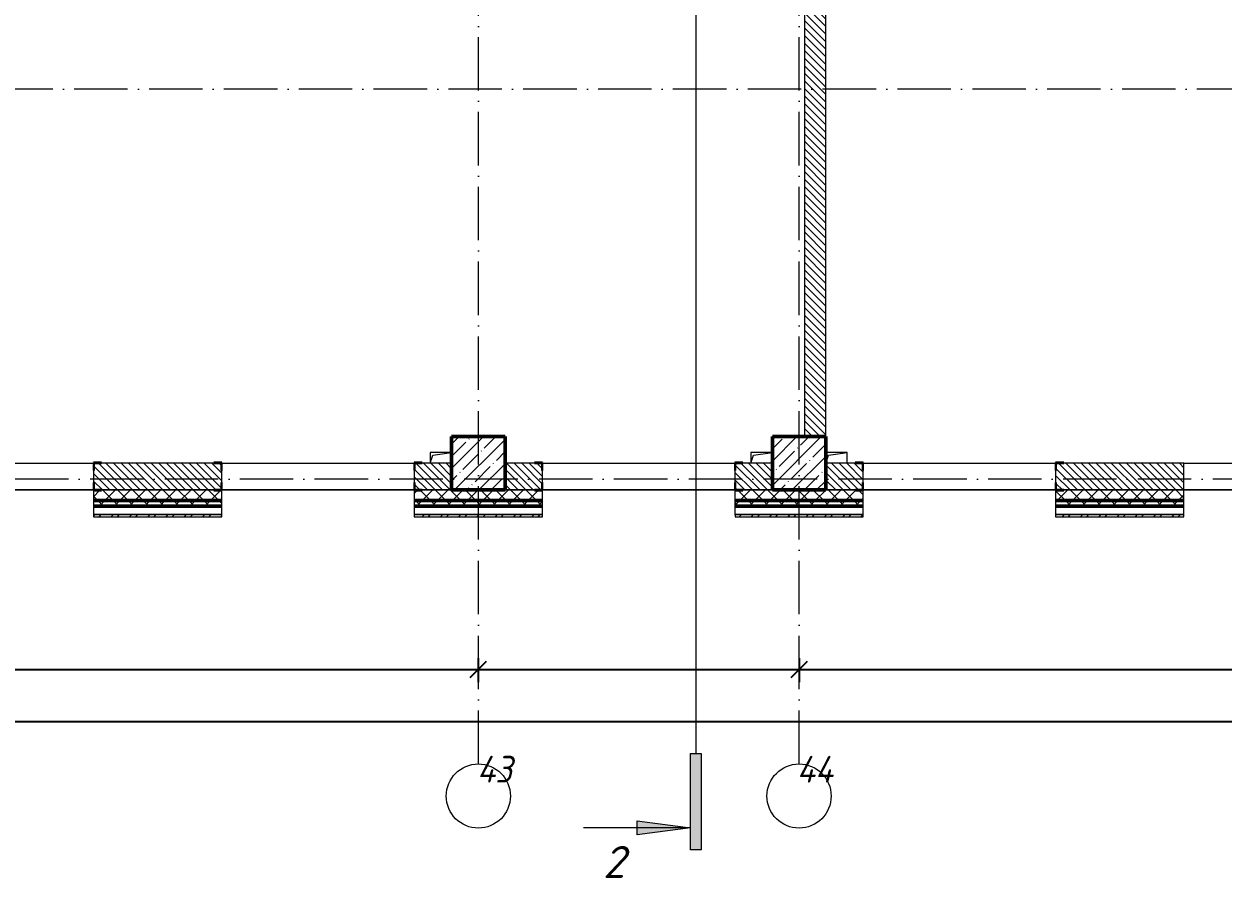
# Model space of a CAD drawing. Header units: millimetres. Extents: x -401725 to 250493, y 305116 to 802890.
# Drawn here: x 200035 to 211251, y 306637 to 314627 of the extents above; entities that cross this region are included whole.
import ezdxf

# ---------------------------------------------------------------- set-up
doc = ezdxf.new("R2010")
doc.units = ezdxf.units.MM
doc.linetypes.add('50_200_ШТРИХ_1Т_ш5_п1_п1_', pattern=[700, 500, -100, 0, -100])
for name, color, linetype, lineweight in [('A-____-____-DIMS', 7, 'Continuous', 9), ('A-GENM-____-MCUT', 7, 'Continuous', 25), ('A-GENM-____-OTLN', 7, 'Continuous', 9), ('A-GENM-____-OTLN-1', 7, 'Continuous', 25), ('A-WALL-____-MCUT-2', 7, 'Continuous', 50), ('A-WALL-____-MCUT-3', 7, 'Continuous', 9), ('A-WALL-____-OTLN', 7, 'Continuous', 9), ('A-WALL-____-PATT-1', 7, 'Continuous', 9), ('A-WALL-FNSH-MCUT-1', 7, 'Continuous', 9), ('G-____-____-SYMB', 7, 'Continuous', 9), ('S-COLS-____-MCUT', 7, 'Continuous', 50), ('S-COLS-____-OTLN', 7, 'Continuous', 9), ('S-GRID-____-IDEN', 7, 'Continuous', 9), ('S-GRID-____-OTLN-1', 7, '50_200_ШТРИХ_1Т_ш5_п1_п1_', 9)]:
    doc.layers.add(name, color=color, linetype=linetype, lineweight=lineweight)
doc.layers.add('G-____-____-SYMB-1', color=9, linetype='Continuous', lineweight=9, true_color=0x808080)
doc.styles.add('ISOCPEUR_I', font='isocpeui.ttf', dxfattribs={"width": 0.9, "height": 2.5})
doc.styles.add('ISOCPEUR_I_8', font='isocpeui.ttf', dxfattribs={"height": 300})
doc.dimstyles.new('ISO-2_5_0_9К_БОЛЬШОЙ_ОСИ', dxfattribs={"dimscale": 304.8, "dimtxt": 248.995294, "dimasz": 0.492126, "dimexe": 0.393701, "dimexo": 0, "dimgap": 0, "dimtad": 1, "dimdec": 0, "dimzin": 0, "dimdsep": 46, "dimtxsty": 'ISOCPEUR_I', "dimblk1": 'OBLIQUE', "dimblk2": 'OBLIQUE', "dimsah": 1, "dimcen": 0.09, "dimdle": 0.393701, "dimazin": 0, "dimtfac": 1, "dimtdec": 4, "dimtix": 1, "dimtmove": 0, "dimatfit": 3, "dimfxl": 1, "dimtvp": 1, "dimtolj": 1, "dimtzin": 0, "dimarcsym": 2})
pattern_1 = [(135, (144685.44, 312186.367), (-35.35534, -35.35534), [])]
pattern_2 = [(45, (144685.44, 312186.37), (-70.71068, 70.71068), []), (135, (144685.44, 312186.37), (-70.71068, -70.71068), [])]

# ---------------------------------------------------------------- blocks, each defined once
blk = doc.blocks.new('BSC_Колонна _Прямоугольная - 500х500-V57-АР1_План отверстий 3 этажа в осях 1-64_А-ГГ')
at = {"layer": 'S-COLS-____-OTLN'}
h = blk.add_hatch(dxfattribs=at)
h.set_pattern_fill('FP_94', color=256, style=0, pattern_type=2)
h.set_pattern_definition([(45, (-59600, 1668.96), (-114.04925, 114.04925), []), (45, (-59485.95, 1668.96), (-114.04925, 114.04925), [201.613, -40.323, 3.353, -36.97])])
h.paths.add_polyline_path([(-250, -250), (250, -250), (250, 250), (-250, 250)], flags=0)
at = {"layer": 'S-COLS-____-MCUT'}
for p, q in [((250, 250), (-250, 250)), ((-250, 250), (-250, -250)), ((250, -250), (250, 250)), ((-250, -250), (250, -250))]:
    blk.add_line(p, q, dxfattribs=at)
blk = doc.blocks.new('BSC_Колонна _Прямоугольная - 500х500-V110-АР1_План отверстий 3 этажа в осях 1-64_А-ГГ')
at = {"layer": 'S-COLS-____-OTLN'}
h = blk.add_hatch(dxfattribs=at)
h.set_pattern_fill('FP_133', color=256, style=0, pattern_type=2)
h.set_pattern_definition([(45, (-62600, 1668.96), (-114.04925, 114.04925), []), (45, (-62485.95, 1668.96), (-114.04925, 114.04925), [201.613, -40.323, 3.353, -36.97])])
h.paths.add_polyline_path([(-250, -250), (250, -250), (250, 250), (-250, 250), (-250, -177)], flags=0)
at = {"layer": 'S-COLS-____-MCUT'}
for p, q in [((250, 250), (-250, 250)), ((-250, 250), (-250, -250)), ((250, -250), (250, 250)), ((-250, -250), (250, -250))]:
    blk.add_line(p, q, dxfattribs=at)
blk = doc.blocks.new('Фахверк_СКБ_Уголок - 250_2700-27497298-АР1_План отверстий 3 этажа в осях 1-64_А-ГГ')
at = {"layer": 'A-GENM-____-MCUT'}
for p, q in [((200, 181), (125, 181)), ((125, 181), (125, 106)), ((131, 106), (131, 175)), ((131, 175), (200, 175)), ((200, 175), (200, 181)), ((125, 106), (131, 106)), ((131, -6), (125, -6)), ((125, -6), (125, -81)), ((125, -81), (200, -81)), ((131, -75), (131, -6)), ((200, -75), (131, -75)), ((200, -81), (200, -75))]:
    blk.add_line(p, q, dxfattribs=at)
blk = doc.blocks.new('AR_Отверстие прямоугольное _в плите_ - AR_Отверстие прямоугольное _в плите_-V177-АР1_План отверстий 3 этажа в осях 1-64_А-ГГ')
at = {"layer": 'A-GENM-____-OTLN'}
for p, q in [((100, 50), (-100, 50)), ((-100, 50), (-100, -50)), ((-100, -50), (-75, 25)), ((-75, 25), (100, 50))]:
    blk.add_line(p, q, dxfattribs=at)
blk = doc.blocks.new('AR_Отверстие прямоугольное _в плите_ - AR_Отверстие прямоугольное _в плите_-30510712-АР1_План отверстий 3 этажа в осях 1-64_А-ГГ')
at = {"layer": 'A-GENM-____-OTLN'}
for p, q in [((100, 50), (-100, 50)), ((-100, -50), (-75, 25)), ((-75, 25), (100, 50)), ((100, -50), (100, 50))]:
    blk.add_line(p, q, dxfattribs=at)
blk = doc.blocks.new('Ось сетки - Круг_Ø6_00__ISO-2_5_0_9K_-25732049-АР1_План отверстий 3 этажа в осях 1-64_А-ГГ')
at = {"layer": 'S-GRID-____-IDEN'}
blk.add_circle((0, 0), 3, dxfattribs=at)
blk = doc.blocks.new('_Oblique')
at = {"color": 0, "linetype": 'ByBlock', "lineweight": -2}
blk.add_line((-0.5, -0.5), (0.5, 0.5), dxfattribs=at)
blk = doc.blocks.new('*D10143')
at = {"layer": 'A-____-____-DIMS', "color": 0, "lineweight": -2, "transparency": 16777216}
for p, q in [((198285, 308694), (198285, 308468)), ((204285, 308694), (204285, 308468)), ((198165, 308588), (204405, 308588))]:
    blk.add_line(p, q, dxfattribs=at)
at = {"layer": 'Defpoints', "color": 0, "transparency": 16777216}
for p in [(198285, 308694), (204285, 308694), (204285, 308588)]:
    blk.add_point(p, dxfattribs=at)
at = {"layer": 'A-____-____-DIMS', "color": 0, "lineweight": -2, "transparency": 16777216, "xscale": 150, "yscale": 150, "zscale": 150, "rotation": 180}
blk.add_blockref('_Oblique', (198285, 308588), dxfattribs=at)
at = {"layer": 'A-____-____-DIMS', "color": 0, "lineweight": -2, "transparency": 16777216, "xscale": 150, "yscale": 150, "zscale": 150}
blk.add_blockref('_Oblique', (204285, 308588), dxfattribs=at)
at = {"layer": 'A-____-____-DIMS', "color": 0, "transparency": 16777216, "insert": (201285, 308589), "char_height": 2.5, "width": 758.48, "attachment_point": 5, "style": 'ISOCPEUR_I'}
blk.add_mtext('\\A1;6000', dxfattribs=at)
blk = doc.blocks.new('*D10144')
at = {"layer": 'A-____-____-DIMS', "color": 0, "lineweight": -2, "transparency": 16777216}
for p, q in [((204285, 308694), (204285, 308468)), ((207285, 308694), (207285, 308468)), ((204165, 308588), (207405, 308588))]:
    blk.add_line(p, q, dxfattribs=at)
at = {"layer": 'Defpoints', "color": 0, "transparency": 16777216}
for p in [(204285, 308694), (207285, 308694), (207285, 308588)]:
    blk.add_point(p, dxfattribs=at)
at = {"layer": 'A-____-____-DIMS', "color": 0, "lineweight": -2, "transparency": 16777216, "xscale": 150, "yscale": 150, "zscale": 150, "rotation": 180}
blk.add_blockref('_Oblique', (204285, 308588), dxfattribs=at)
at = {"layer": 'A-____-____-DIMS', "color": 0, "lineweight": -2, "transparency": 16777216, "xscale": 150, "yscale": 150, "zscale": 150}
blk.add_blockref('_Oblique', (207285, 308588), dxfattribs=at)
at = {"layer": 'A-____-____-DIMS', "color": 0, "transparency": 16777216, "insert": (205785, 308589), "char_height": 2.5, "width": 758.48, "attachment_point": 5, "style": 'ISOCPEUR_I'}
blk.add_mtext('\\A1;3000', dxfattribs=at)
blk = doc.blocks.new('*D10145')
at = {"layer": 'A-____-____-DIMS', "color": 0, "lineweight": -2, "transparency": 16777216}
for p, q in [((207285, 308694), (207285, 308468)), ((213285, 308694), (213285, 308468)), ((207165, 308588), (213405, 308588))]:
    blk.add_line(p, q, dxfattribs=at)
at = {"layer": 'Defpoints', "color": 0, "transparency": 16777216}
for p in [(207285, 308694), (213285, 308694), (213285, 308588)]:
    blk.add_point(p, dxfattribs=at)
at = {"layer": 'A-____-____-DIMS', "color": 0, "lineweight": -2, "transparency": 16777216, "xscale": 150, "yscale": 150, "zscale": 150, "rotation": 180}
blk.add_blockref('_Oblique', (207285, 308588), dxfattribs=at)
at = {"layer": 'A-____-____-DIMS', "color": 0, "lineweight": -2, "transparency": 16777216, "xscale": 150, "yscale": 150, "zscale": 150}
blk.add_blockref('_Oblique', (213285, 308588), dxfattribs=at)
at = {"layer": 'A-____-____-DIMS', "color": 0, "transparency": 16777216, "insert": (210285, 308589), "char_height": 2.5, "width": 758.48, "attachment_point": 5, "style": 'ISOCPEUR_I'}
blk.add_mtext('\\A1;6000', dxfattribs=at)
blk = doc.blocks.new('*D10157')
at = {"layer": 'A-____-____-DIMS', "color": 0, "lineweight": -2, "transparency": 16777216}
for p, q in [((142335, 308206), (142335, 307980)), ((245835, 308206), (245835, 307980)), ((142215, 308100), (245955, 308100))]:
    blk.add_line(p, q, dxfattribs=at)
at = {"layer": 'Defpoints', "color": 0, "transparency": 16777216}
for p in [(142335, 308206), (245835, 308206), (245835, 308100)]:
    blk.add_point(p, dxfattribs=at)
at = {"layer": 'A-____-____-DIMS', "color": 0, "lineweight": -2, "transparency": 16777216, "xscale": 150, "yscale": 150, "zscale": 150, "rotation": 180}
blk.add_blockref('_Oblique', (142335, 308100), dxfattribs=at)
at = {"layer": 'A-____-____-DIMS', "color": 0, "lineweight": -2, "transparency": 16777216, "xscale": 150, "yscale": 150, "zscale": 150}
blk.add_blockref('_Oblique', (245835, 308100), dxfattribs=at)
at = {"layer": 'A-____-____-DIMS', "color": 0, "transparency": 16777216, "insert": (194085, 308101), "char_height": 2.5, "width": 1080.26, "attachment_point": 5, "style": 'ISOCPEUR_I'}
blk.add_mtext('\\A1;103500', dxfattribs=at)
blk = doc.blocks.new('Разрез - Концевая часть разреза-18266132-АР1_План отверстий 3 этажа в осях 1-64_А-ГГ')
at = {"layer": 'G-____-____-SYMB'}
for points in [[(0, 0.5), (0, -0.5), (-9, -0.5), (-9, 0.5)], [(-6.29, -5.5), (-7.61, -5.5), (-6.95, -0.5)]]:
    blk.add_hatch(color=256, dxfattribs=at).paths.add_polyline_path(points, flags=0)
for p, q in [((0, 0.5), (-9, 0.5)), ((-9, 0.5), (-9, -0.5)), ((0, -0.5), (0, 0.5)), ((-9, -0.5), (0, -0.5)), ((-6.95, -0.5), (-7.61, -5.5)), ((-6.95, -0.5), (-6.95, -10.5)), ((-6.29, -5.5), (-6.95, -0.5)), ((-7.61, -5.5), (-6.29, -5.5))]:
    blk.add_line(p, q, dxfattribs=at)

msp = doc.modelspace()

# ---------------------------------------------------------------- hatches: boundary and pattern name
at = {"layer": 'A-WALL-____-PATT-1'}
h = msp.add_hatch(dxfattribs=at)
h.set_pattern_fill('FP_6', color=256, style=0, pattern_type=2)
h.set_pattern_definition(pattern_1)
h.paths.add_polyline_path([(207535.4376, 310767.4093), (207535.4376, 317767.4093), (207335.4376, 317767.4093), (207335.4376, 310767.4093), (207416.7429, 310767.4093)], flags=0)
h = msp.add_hatch(dxfattribs=at)
h.set_pattern_fill('FP_6', color=256, style=0, pattern_type=2)
h.set_pattern_definition(pattern_1)
h.paths.add_polyline_path([(203691.4376, 310267.4093), (204035.4376, 310267.4093), (204035.4376, 310517.4093), (203691.4376, 310517.4093), (203691.4376, 310448.4093), (203685.4376, 310448.4093), (203685.4376, 310336.4093), (203691.4376, 310336.4093), (203691.4376, 310271.6951)], flags=0)
h.paths.add_polyline_path([(201810.4376, 310267.4093), (201879.4376, 310267.4093), (201879.4376, 310336.4093), (201885.4376, 310336.4093), (201885.4376, 310448.4093), (201879.4376, 310448.4093), (201879.4376, 310517.4093), (200691.4376, 310517.4093), (200691.4376, 310448.4093), (200685.4376, 310448.4093), (200685.4376, 310336.4093), (200691.4376, 310336.4093), (200691.4376, 310267.4093), (201230.6179, 310267.4093)], flags=0)
h.paths.add_polyline_path([(198810.4376, 310267.4093), (198879.4376, 310267.4093), (198879.4376, 310336.4093), (198885.4376, 310336.4093), (198885.4376, 310448.4093), (198879.4376, 310448.4093), (198879.4376, 310517.4093), (198535.4376, 310517.4093), (198535.4376, 310267.4093), (198579.4215, 310267.4093)], flags=0)
h = msp.add_hatch(dxfattribs=at)
h.set_pattern_fill('FP_6', color=256, style=0, pattern_type=2)
h.set_pattern_definition(pattern_1)
h.paths.add_polyline_path([(207035.4376, 310267.4093), (207035.4376, 310517.4093), (206691.4376, 310517.4093), (206691.4376, 310448.4093), (206685.4376, 310448.4093), (206685.4376, 310336.4093), (206691.4376, 310336.4093), (206691.4376, 310267.4093), (206760.4376, 310267.4093)], flags=0)
h.paths.add_polyline_path([(204765.5465, 310267.4093), (204879.4376, 310267.4093), (204879.4376, 310336.4093), (204885.4376, 310336.4093), (204885.4376, 310448.4093), (204879.4376, 310448.4093), (204879.4376, 310517.4093), (204535.4376, 310517.4093), (204535.4376, 310267.4093)], flags=0)
h = msp.add_hatch(dxfattribs=at)
h.set_pattern_fill('FP_6', color=256, style=0, pattern_type=2)
h.set_pattern_definition(pattern_1)
h.paths.add_polyline_path([(212719.1358, 310267.4093), (213035.4376, 310267.4093), (213035.4376, 310517.4093), (212691.4376, 310517.4093), (212691.4376, 310448.4093), (212685.4376, 310448.4093), (212685.4376, 310336.4093), (212691.4376, 310336.4093), (212691.4376, 310267.4093)], flags=0)
h.paths.add_polyline_path([(210885.4376, 310267.4093), (210885.4376, 310517.4093), (209691.4376, 310517.4093), (209691.4376, 310448.4093), (209685.4376, 310448.4093), (209685.4376, 310336.4093), (209691.4376, 310336.4093), (209691.4376, 310267.4093), (209941.4376, 310267.4093)], flags=0)
h.paths.add_polyline_path([(207810.4376, 310267.4093), (207879.4376, 310267.4093), (207879.4376, 310336.4093), (207885.4376, 310336.4093), (207885.4376, 310448.4093), (207879.4376, 310448.4093), (207879.4376, 310517.4093), (207535.4376, 310517.4093), (207535.4376, 310267.4093)], flags=0)
h = msp.add_hatch(dxfattribs=at)
h.set_pattern_fill('FP_1', color=256, style=0, pattern_type=2)
h.set_pattern_definition(pattern_2)
h.paths.add_polyline_path([(245435.4376, 310167.4093), (245935.4376, 310167.4093), (245935.4376, 310267.4093), (236910.4376, 310267.4093), (236910.4376, 310261.4093), (236835.4376, 310261.4093), (236835.4376, 310167.4093), (245417.2251, 310167.4093)], flags=0)
h.paths.add_polyline_path([(233928.7072, 310167.4093), (235035.4376, 310167.4093), (235035.4376, 310261.4093), (234960.4376, 310261.4093), (234960.4376, 310267.4093), (227085.4376, 310267.4093), (227085.4376, 310167.4093), (233685.4376, 310167.4093)], flags=0)
h.paths.add_polyline_path([(226085.4376, 310167.4093), (226085.4376, 310267.4093), (224960.4376, 310267.4093), (224960.4376, 310261.4093), (224885.4376, 310261.4093), (224885.4376, 310167.4093), (225975.1179, 310167.4093)], flags=0)
h.paths.add_polyline_path([(223085.4376, 310167.4093), (223085.4376, 310261.4093), (223010.4376, 310261.4093), (223010.4376, 310267.4093), (221960.4376, 310267.4093), (221960.4376, 310261.4093), (221885.4376, 310261.4093), (221885.4376, 310167.4093), (222440.1894, 310167.4093)], flags=0)
h.paths.add_polyline_path([(220085.4376, 310167.4093), (220085.4376, 310267.4093), (218960.4376, 310267.4093), (218960.4376, 310261.4093), (218885.4376, 310261.4093), (218885.4376, 310167.4093), (218960.4376, 310167.4093)], flags=0)
h.paths.add_polyline_path([(215685.4376, 310167.4093), (217085.4376, 310167.4093), (217085.4376, 310267.4093), (215760.4376, 310267.4093), (215760.4376, 310261.4093), (215685.4376, 310261.4093)], flags=0)
h.paths.add_polyline_path([(213602.8679, 310167.4093), (213885.4376, 310167.4093), (213885.4376, 310261.4093), (213810.4376, 310261.4093), (213810.4376, 310267.4093), (212760.4376, 310267.4093), (212760.4376, 310261.4093), (212685.4376, 310261.4093), (212685.4376, 310167.4093), (212719.1358, 310167.4093)], flags=0)
h.paths.add_polyline_path([(210885.4376, 310167.4093), (210885.4376, 310267.4093), (209760.4376, 310267.4093), (209760.4376, 310261.4093), (209685.4376, 310261.4093), (209685.4376, 310167.4093), (209760.4376, 310167.4093)], flags=0)
h.paths.add_polyline_path([(207535.4376, 310167.4093), (207885.4376, 310167.4093), (207885.4376, 310261.4093), (207810.4376, 310261.4093), (207810.4376, 310267.4093), (206760.4376, 310267.4093), (206760.4376, 310261.4093), (206685.4376, 310261.4093), (206685.4376, 310167.4093), (207416.7429, 310167.4093)], flags=0)
h.paths.add_polyline_path([(204885.4376, 310167.4093), (204885.4376, 310261.4093), (204810.4376, 310261.4093), (204810.4376, 310267.4093), (203760.4376, 310267.4093), (203760.4376, 310261.4093), (203685.4376, 310261.4093), (203685.4376, 310167.4093), (204765.5465, 310167.4093)], flags=0)
h.paths.add_polyline_path([(201885.4376, 310167.4093), (201885.4376, 310261.4093), (201810.4376, 310261.4093), (201810.4376, 310267.4093), (200760.4376, 310267.4093), (200760.4376, 310261.4093), (200685.4376, 310261.4093), (200685.4376, 310167.4093), (201230.6179, 310167.4093)], flags=0)
h.paths.add_polyline_path([(197695.6893, 310167.4093), (198885.4376, 310167.4093), (198885.4376, 310261.4093), (198810.4376, 310261.4093), (198810.4376, 310267.4093), (197760.4376, 310267.4093), (197760.4376, 310261.4093), (197685.4376, 310261.4093), (197685.4376, 310167.4093), (197691.4376, 310167.4093)], flags=0)
h.paths.add_polyline_path([(194685.4376, 310167.4093), (195885.4376, 310167.4093), (195885.4376, 310261.4093), (195810.4376, 310261.4093), (195810.4376, 310267.4093), (194760.4376, 310267.4093), (194760.4376, 310261.4093), (194685.4376, 310261.4093)], flags=0)
h.paths.add_polyline_path([(189742.1, 310167.4093), (189885.4376, 310167.4093), (189885.4376, 310261.4093), (189810.4376, 310261.4093), (189810.4376, 310267.4093), (188760.4376, 310267.4093), (188760.4376, 310261.4093), (188685.4376, 310261.4093), (188685.4376, 310167.4093), (189535.4376, 310167.4093)], flags=0)
h.paths.add_polyline_path([(186885.4376, 310167.4093), (186885.4376, 310261.4093), (186810.4376, 310261.4093), (186810.4376, 310267.4093), (185760.4376, 310267.4093), (185760.4376, 310261.4093), (185685.4376, 310261.4093), (185685.4376, 310167.4093), (186879.4376, 310167.4093)], flags=0)
h.paths.add_polyline_path([(183555.975, 310167.4093), (183885.4376, 310167.4093), (183885.4376, 310261.4093), (183810.4376, 310262.0522), (183810.4376, 310267.4093), (182485.4376, 310267.4093), (182485.4376, 310167.4093)], flags=0)
h.paths.add_polyline_path([(180021.0465, 310167.4093), (180685.4376, 310167.4093), (180685.4376, 310261.4093), (180610.4376, 310261.4093), (180610.4376, 310267.4093), (179485.4376, 310267.4093), (179485.4376, 310167.4093)], flags=0)
h.paths.add_polyline_path([(177685.4376, 310167.4093), (177685.4376, 310261.4093), (177610.4376, 310261.4093), (177610.4376, 310267.4093), (176560.4376, 310267.4093), (176560.4376, 310261.4093), (176485.4376, 310261.4093), (176486.1179, 310167.4093), (177679.4376, 310167.4093)], flags=0)
h.paths.add_polyline_path([(174685.4376, 310167.4093), (174685.4376, 310261.4093), (174610.4376, 310261.4093), (174610.4376, 310267.4093), (173485.4376, 310267.4093), (173485.4376, 310167.4093), (173834.9215, 310167.4093)], flags=0)
h.paths.add_polyline_path([(171685.4376, 310167.4093), (171685.4376, 310261.4093), (171610.4376, 310261.4093), (171610.4376, 310267.4093), (170485.4376, 310267.4093), (170485.4376, 310167.4093), (171183.725, 310167.4093)], flags=0)
h.paths.add_polyline_path([(168685.4376, 310167.4093), (168685.4376, 310261.4093), (168610.4376, 310261.4093), (168610.4376, 310267.4093), (167560.4376, 310267.4093), (167560.4376, 310261.4093), (167485.4376, 310261.4093), (167485.4376, 310167.4093), (167648.7964, 310167.4093)], flags=0)
h.paths.add_polyline_path([(158811.475, 310167.4093), (159685.4376, 310167.4093), (159685.4376, 310261.4093), (159610.4376, 310261.4093), (159610.4376, 310267.4093), (158560.4376, 310267.4093), (158560.4376, 310261.4093), (158485.4376, 310261.4093), (158485.4376, 310167.4093)], flags=0)
h.paths.add_polyline_path([(157044.0107, 310167.4093), (157485.4376, 310167.4093), (157485.4376, 310261.4093), (157410.4376, 310261.4093), (157410.4376, 310267.4093), (152160.4376, 310267.4093), (152160.4376, 310261.4093), (152085.4376, 310261.4093), (152085.4376, 310167.4093), (155585.4376, 310167.4093)], flags=0)
h.paths.add_polyline_path([(149974.1536, 310167.4093), (151085.4376, 310167.4093), (151085.4376, 310261.4093), (151010.4376, 310261.4093), (151010.4376, 310267.4093), (142235.4376, 310267.4093), (142235.4376, 310167.4093), (148206.6893, 310167.4093)], flags=0)
h = msp.add_hatch(dxfattribs=at)
h.set_pattern_fill('FP_1', color=256, style=0, pattern_type=2)
h.set_pattern_definition(pattern_2)
h.paths.add_polyline_path([(245935.4376, 310117.4093), (246035.4376, 310117.4093), (246035.4376, 310167.4093), (236835.4376, 310167.4093), (236835.4376, 310117.4093), (245417.2251, 310117.4093)], flags=0)
h.paths.add_polyline_path([(233928.7072, 310117.4093), (235035.4376, 310117.4093), (235035.4376, 310167.4093), (227085.4376, 310167.4093), (227085.4376, 310117.4093), (233044.9751, 310117.4093)], flags=0)
h.paths.add_polyline_path([(225975.1179, 310117.4093), (226085.4376, 310117.4093), (226085.4376, 310167.4093), (224885.4376, 310167.4093), (224885.4376, 310117.4093), (225091.3858, 310117.4093)], flags=0)
h.paths.add_polyline_path([(221885.4376, 310117.4093), (223085.4376, 310117.4093), (223085.4376, 310167.4093), (221885.4376, 310167.4093)], flags=0)
h.paths.add_polyline_path([(218905.2608, 310117.4093), (220085.4376, 310117.4093), (220085.4376, 310167.4093), (218885.4376, 310167.4093), (218885.4376, 310117.4093)], flags=0)
h.paths.add_polyline_path([(217085.4376, 310117.4093), (217085.4376, 310167.4093), (215685.4376, 310167.4093), (215685.4376, 310117.4093), (216254.0644, 310117.4093)], flags=0)
h.paths.add_polyline_path([(213885.4376, 310117.4093), (213885.4376, 310167.4093), (212685.4376, 310167.4093), (212685.4376, 310117.4093), (213602.8679, 310117.4093)], flags=0)
h.paths.add_polyline_path([(210885.4376, 310117.4093), (210885.4376, 310167.4093), (209685.4376, 310167.4093), (209685.4376, 310117.4093)], flags=0)
h.paths.add_polyline_path([(207885.4376, 310117.4093), (207885.4376, 310167.4093), (206685.4376, 310167.4093), (206685.4376, 310117.4093), (207416.7429, 310117.4093)], flags=0)
h.paths.add_polyline_path([(203685.4376, 310117.4093), (204885.4376, 310117.4093), (204885.4376, 310167.4093), (203685.4376, 310167.4093)], flags=0)
h.paths.add_polyline_path([(200685.4376, 310117.4093), (201885.4376, 310117.4093), (201885.4376, 310167.4093), (200685.4376, 310167.4093)], flags=0)
h.paths.add_polyline_path([(197695.6893, 310117.4093), (198885.4376, 310117.4093), (198885.4376, 310167.4093), (197685.4376, 310167.4093), (197685.4376, 310117.4093)], flags=0)
h.paths.add_polyline_path([(195885.4376, 310117.4093), (195885.4376, 310167.4093), (194685.4376, 310167.4093), (194685.4376, 310117.4093), (195044.4929, 310117.4093)], flags=0)
h.paths.add_polyline_path([(189742.1, 310117.4093), (189885.4376, 310117.4093), (189885.4376, 310167.4093), (188685.4376, 310167.4093), (188685.4376, 310117.4093), (188858.3679, 310117.4093)], flags=0)
h.paths.add_polyline_path([(186885.4376, 310117.4093), (186885.4376, 310167.4093), (185685.4376, 310167.4093), (185685.4376, 310117.4093), (186207.1715, 310117.4093)], flags=0)
h.paths.add_polyline_path([(183555.975, 310117.4093), (183885.4376, 310117.4093), (183885.4376, 310167.4093), (182485.4376, 310167.4093), (182485.4376, 310117.4093)], flags=0)
h.paths.add_polyline_path([(180685.4376, 310117.4093), (180685.4376, 310167.4093), (179485.4376, 310167.4093), (179485.4376, 310117.4093), (180021.0465, 310117.4093)], flags=0)
h.paths.add_polyline_path([(177685.4376, 310117.4093), (177685.4376, 310167.4093), (176485.4376, 310167.4093), (176486.1179, 310117.4093)], flags=0)
h.paths.add_polyline_path([(174685.4376, 310117.4093), (174685.4376, 310167.4093), (173485.4376, 310167.4093), (173485.4376, 310117.4093), (173834.9215, 310117.4093)], flags=0)
h.paths.add_polyline_path([(171685.4376, 310117.4093), (171685.4376, 310167.4093), (170485.4376, 310167.4093), (170485.4376, 310117.4093), (171183.725, 310117.4093)], flags=0)
h.paths.add_polyline_path([(167648.7964, 310117.4093), (168685.4376, 310117.4093), (168685.4376, 310167.4093), (167485.4376, 310167.4093), (167485.4376, 310117.4093)], flags=0)
h.paths.add_polyline_path([(158485.4376, 310117.4093), (159685.4376, 310117.4093), (159685.4376, 310167.4093), (158485.4376, 310167.4093)], flags=0)
h.paths.add_polyline_path([(157485.4376, 310117.4093), (157485.4376, 310167.4093), (152085.4376, 310167.4093), (152085.4376, 310117.4093), (157044.0107, 310117.4093)], flags=0)
h.paths.add_polyline_path([(150857.8857, 310117.4093), (151085.4376, 310117.4093), (151085.4376, 310167.4093), (142135.4376, 310167.4093), (142135.4376, 310117.4093), (149974.1536, 310117.4093)], flags=0)
h = msp.add_hatch(dxfattribs=at)
h.set_pattern_fill('FP_3', color=256, style=0, pattern_type=2)
h.set_pattern_definition([(45, (144685.44, 312186.37), (-85.53659, 85.53659), []), (45, (144742.46, 312186.37), (-85.53659, 85.53659), [])])
h.paths.add_polyline_path([(216254.0644, 310017.4093), (216550.4376, 310017.4093), (216550.4376, 310037.4093), (215686.4376, 310037.4093), (215686.4376, 310017.4093)], flags=0)
h.paths.add_polyline_path([(213885.4376, 310017.4093), (213885.4376, 310037.4093), (212685.4376, 310037.4093), (212685.4376, 310017.4093), (213602.8679, 310017.4093)], flags=0)
h.paths.add_polyline_path([(210885.4376, 310017.4093), (210885.4376, 310037.4093), (209685.4376, 310037.4093), (209685.4376, 310017.4093)], flags=0)
h.paths.add_polyline_path([(207416.7429, 310017.4093), (207885.4376, 310017.4093), (207885.4376, 310037.4093), (206686.4376, 310037.4093), (206686.4376, 310017.4093)], flags=0)
h.paths.add_polyline_path([(203685.4376, 310017.4093), (204885.4376, 310017.4093), (204885.4376, 310037.4093), (203685.4376, 310037.4093)], flags=0)
h.paths.add_polyline_path([(201230.6179, 310017.4093), (201885.4376, 310017.4093), (201885.4376, 310037.4093), (200686.4376, 310037.4093), (200686.4376, 310017.4093)], flags=0)
h.paths.add_polyline_path([(198885.4376, 310017.4093), (198885.4376, 310037.4093), (197685.4376, 310037.4093), (197685.4376, 310017.4093), (198579.4215, 310017.4093)], flags=0)
h.paths.add_polyline_path([(195885.4376, 310017.4093), (195885.4376, 310037.4093), (194685.4376, 310037.4093), (194685.4376, 310017.4093), (195044.4929, 310017.4093)], flags=0)
h.paths.add_polyline_path([(189742.1, 310017.4093), (189885.4376, 310017.4093), (189885.4376, 310037.4093), (188685.4376, 310037.4093), (188685.4376, 310017.4093), (188858.3679, 310017.4093)], flags=0)
h.paths.add_polyline_path([(185685.4376, 310017.4093), (186885.4376, 310017.4093), (186885.4376, 310037.4093), (185685.4376, 310037.4093)], flags=0)
h.paths.add_polyline_path([(183020.4376, 310017.4093), (183885.4376, 310017.4093), (183885.4376, 310037.4093), (183020.4376, 310037.4093)], flags=0)

# ---------------------------------------------------------------- linework, layer by layer
at = {"layer": 'A-WALL-____-MCUT-2'}
for p, q in [((200685.4376, 310167.4093), (201885.4376, 310167.4093)), ((200685.4376, 310117.4093), (201885.4376, 310117.4093)), ((203685.4376, 310167.4093), (204885.4376, 310167.4093)), ((203685.4376, 310117.4093), (204885.4376, 310117.4093)), ((206685.4376, 310167.4093), (207885.4376, 310167.4093)), ((206685.4376, 310117.4093), (207885.4376, 310117.4093)), ((209685.4376, 310167.4093), (210885.4376, 310167.4093)), ((209685.4376, 310117.4093), (210885.4376, 310117.4093))]:
    msp.add_line(p, q, dxfattribs=at)
at = {"layer": 'A-WALL-____-MCUT-3'}
for p, q in [((207335.4376, 317767.4093), (207335.4376, 310767.4093)), ((207535.4376, 310767.4093), (207535.4376, 317767.4093)), ((200685.4376, 310448.4093), (200685.4376, 310336.4093)), ((201810.4376, 310517.4093), (200760.4376, 310517.4093)), ((201885.4376, 310336.4093), (201885.4376, 310448.4093)), ((203685.4376, 310448.4093), (203685.4376, 310336.4093)), ((204035.4376, 310517.4093), (203760.4376, 310517.4093)), ((204810.4376, 310517.4093), (204535.4376, 310517.4093)), ((204885.4376, 310336.4093), (204885.4376, 310448.4093)), ((206685.4376, 310448.4093), (206685.4376, 310336.4093)), ((207035.4376, 310517.4093), (206760.4376, 310517.4093)), ((207810.4376, 310517.4093), (207535.4376, 310517.4093)), ((207885.4376, 310336.4093), (207885.4376, 310448.4093)), ((209685.4376, 310448.4093), (209685.4376, 310336.4093)), ((210885.4376, 310517.4093), (209760.4376, 310517.4093)), ((210885.4376, 310267.4093), (210885.4376, 310517.4093)), ((200685.4376, 310261.4093), (200685.4376, 310037.4093)), ((201810.4376, 310267.4093), (200760.4376, 310267.4093)), ((200760.4376, 310267.4093), (201810.4376, 310267.4093)), ((201885.4376, 310037.4093), (201885.4376, 310261.4093)), ((203685.4376, 310261.4093), (203685.4376, 310037.4093)), ((204035.4376, 310267.4093), (203760.4376, 310267.4093)), ((203760.4376, 310267.4093), (204035.4376, 310267.4093)), ((204810.4376, 310267.4093), (204535.4376, 310267.4093)), ((204535.4376, 310267.4093), (204810.4376, 310267.4093)), ((204885.4376, 310037.4093), (204885.4376, 310261.4093)), ((206685.4376, 310261.4093), (206685.4376, 310037.4093)), ((207035.4376, 310267.4093), (206760.4376, 310267.4093)), ((206760.4376, 310267.4093), (207035.4376, 310267.4093)), ((207810.4376, 310267.4093), (207535.4376, 310267.4093)), ((207535.4376, 310267.4093), (207810.4376, 310267.4093)), ((207885.4376, 310037.4093), (207885.4376, 310261.4093)), ((209685.4376, 310261.4093), (209685.4376, 310037.4093)), ((210885.4376, 310267.4093), (209760.4376, 310267.4093)), ((209760.4376, 310267.4093), (210885.4376, 310267.4093)), ((210885.4376, 310037.4093), (210885.4376, 310267.4093)), ((200685.4376, 310037.4093), (201885.4376, 310037.4093)), ((203685.4376, 310037.4093), (204885.4376, 310037.4093)), ((206685.4376, 310037.4093), (207885.4376, 310037.4093)), ((209685.4376, 310037.4093), (210885.4376, 310037.4093))]:
    msp.add_line(p, q, dxfattribs=at)
at = {"layer": 'A-WALL-____-OTLN'}
for p, q in [((198885.4376, 310517.4093), (200685.4376, 310517.4093)), ((201885.4376, 310517.4093), (203685.4376, 310517.4093)), ((204885.4376, 310517.4093), (206685.4376, 310517.4093)), ((207885.4376, 310517.4093), (209685.4376, 310517.4093)), ((210885.4376, 310517.4093), (212685.4376, 310517.4093)), ((198885.4376, 310267.4093), (200685.4376, 310267.4093)), ((200685.4376, 310267.4093), (198885.4376, 310267.4093)), ((201885.4376, 310267.4093), (203685.4376, 310267.4093)), ((203685.4376, 310267.4093), (201885.4376, 310267.4093)), ((204885.4376, 310267.4093), (206685.4376, 310267.4093)), ((206685.4376, 310267.4093), (204885.4376, 310267.4093)), ((207885.4376, 310267.4093), (209685.4376, 310267.4093)), ((209685.4376, 310267.4093), (207885.4376, 310267.4093)), ((210885.4376, 310267.4093), (212685.4376, 310267.4093)), ((212685.4376, 310267.4093), (210885.4376, 310267.4093))]:
    msp.add_line(p, q, dxfattribs=at)
at = {"layer": 'A-WALL-FNSH-MCUT-1'}
for p, q in [((201885.4376, 310037.4093), (200686.4376, 310037.4093)), ((200686.4376, 310037.4093), (200686.4376, 310017.4093)), ((200686.4376, 310017.4093), (201885.4376, 310017.4093)), ((201885.4376, 310017.4093), (201885.4376, 310037.4093)), ((204885.4376, 310037.4093), (203685.4376, 310037.4093)), ((203685.4376, 310037.4093), (203685.4376, 310017.4093)), ((203685.4376, 310017.4093), (204885.4376, 310017.4093)), ((204885.4376, 310017.4093), (204885.4376, 310037.4093)), ((207885.4376, 310037.4093), (206686.4376, 310037.4093)), ((206686.4376, 310037.4093), (206686.4376, 310017.4093)), ((206686.4376, 310017.4093), (207885.4376, 310017.4093)), ((207885.4376, 310017.4093), (207885.4376, 310037.4093)), ((210885.4376, 310037.4093), (209685.4376, 310037.4093)), ((209685.4376, 310037.4093), (209685.4376, 310017.4093)), ((209685.4376, 310017.4093), (210885.4376, 310017.4093)), ((210885.4376, 310017.4093), (210885.4376, 310037.4093))]:
    msp.add_line(p, q, dxfattribs=at)
at = {"layer": 'G-____-____-SYMB-1'}
msp.add_line((206319.7463, 361826.9672), (206319.7463, 307801.678), dxfattribs=at)
at = {"layer": 'S-GRID-____-OTLN-1'}
for p, q in [((204285.4376, 307703.761), (204285.4376, 322336.9067)), ((207285.4376, 307703.761), (207285.4376, 322336.9067)), ((248611.9079, 314017.4093), (140016.6674, 314017.4093)), ((248759.8442, 310367.4093), (140016.6674, 310367.4093))]:
    msp.add_line(p, q, dxfattribs=at)

# ---------------------------------------------------------------- block references
at = {"layer": 'A-GENM-____-OTLN'}
for name, p in [('AR_Отверстие прямоугольное _в плите_ - AR_Отверстие прямоугольное _в плите_-V177-АР1_План отверстий 3 этажа в осях 1-64_А-ГГ', (203935.4376, 310567.4093)), ('AR_Отверстие прямоугольное _в плите_ - AR_Отверстие прямоугольное _в плите_-V177-АР1_План отверстий 3 этажа в осях 1-64_А-ГГ', (206935.4376, 310567.4093)), ('AR_Отверстие прямоугольное _в плите_ - AR_Отверстие прямоугольное _в плите_-30510712-АР1_План отверстий 3 этажа в осях 1-64_А-ГГ', (207635.4376, 310567.4093))]:
    msp.add_blockref(name, p, dxfattribs=at)
at = {"layer": 'A-GENM-____-OTLN-1'}
for p in [(200560.4376, 310342.4093), (203560.4376, 310342.4093), (206560.4376, 310342.4093), (209560.4376, 310342.4093)]:
    msp.add_blockref('Фахверк_СКБ_Уголок - 250_2700-27497298-АР1_План отверстий 3 этажа в осях 1-64_А-ГГ', p, dxfattribs=at)
at = {"layer": 'A-GENM-____-OTLN-1', "rotation": 180}
for p in [(202010.4376, 310442.4093), (205010.4376, 310442.4093), (208010.4376, 310442.4093)]:
    msp.add_blockref('Фахверк_СКБ_Уголок - 250_2700-27497298-АР1_План отверстий 3 этажа в осях 1-64_А-ГГ', p, dxfattribs=at)
at = {"layer": 'G-____-____-SYMB', "extrusion": (0, 0, -1), "xscale": 99.99999999999993, "yscale": 99.99999999999993, "zscale": 99.99999999999993, "rotation": 90.00000000000053}
msp.add_blockref('Разрез - Концевая часть разреза-18266132-АР1_План отверстий 3 этажа в осях 1-64_А-ГГ', (-206319.7463, 307801.678), dxfattribs=at)
at = {"layer": 'S-COLS-____-OTLN'}
for name, p in [('BSC_Колонна _Прямоугольная - 500х500-V57-АР1_План отверстий 3 этажа в осях 1-64_А-ГГ', (204285.4376, 310517.4093)), ('BSC_Колонна _Прямоугольная - 500х500-V110-АР1_План отверстий 3 этажа в осях 1-64_А-ГГ', (207285.4376, 310517.4093))]:
    msp.add_blockref(name, p, dxfattribs=at)
at = {"layer": 'S-GRID-____-IDEN', "xscale": 99.99999999999993, "yscale": 99.99999999999993, "zscale": 99.99999999999993}
for p in [(204285.4376, 307403.761), (207285.4376, 307403.761)]:
    msp.add_blockref('Ось сетки - Круг_Ø6_00__ISO-2_5_0_9K_-25732049-АР1_План отверстий 3 этажа в осях 1-64_А-ГГ', p, dxfattribs=at)

# ---------------------------------------------------------------- texts
at = {"layer": 'G-____-____-SYMB', "insert": (205450.6466, 306936.8597), "char_height": 300, "width": 256.54, "attachment_point": 1, "style": 'ISOCPEUR_I_8'}
msp.add_mtext('\\fISOCPEUR|b0|i1|c204|p34|;2', dxfattribs=at)
at = {"layer": 'S-GRID-____-IDEN', "char_height": 250, "attachment_point": 1, "style": 'ISOCPEUR_I'}
for s, insert, width in [('43', (204273.1744, 307779.7893), 425.696062), ('44', (207264.1744, 307779.7893), 447.341625)]:
    msp.add_mtext(s, dxfattribs=dict(at, insert=insert, width=width))

# ---------------------------------------------------------------- dimensions: what is measured, and where the dimension line sits
at = {"layer": 'A-____-____-DIMS'}
for base, p1, p2, override, picture, middle in [((204285.4376, 308587.8444), (198285.4376, 308693.9104), (204285.4376, 308693.9104), {"dimpost": '<>', "dimfxl": 6000}, '*D10143', (201285.4376, 308589.0944)), ((207285.4376, 308587.8444), (204285.4376, 308693.9104), (207285.4376, 308693.9104), {"dimpost": '<>', "dimfxl": 3000}, '*D10144', (205785.4376, 308589.0944)), ((213285.4376, 308587.8444), (207285.4376, 308693.9104), (213285.4376, 308693.9104), {"dimpost": '<>', "dimfxl": 6000}, '*D10145', (210285.4376, 308589.0944)), ((245835.4376, 308099.6373), (142335.4376, 308205.7033), (245835.4376, 308205.7033), {"dimpost": '<>', "dimfxl": 103500}, '*D10157', (194085.4376, 308100.8873))]:
    dim = msp.add_linear_dim(base=base, p1=p1, p2=p2, dimstyle='ISO-2_5_0_9К_БОЛЬШОЙ_ОСИ', override=override, dxfattribs=at)
    dim.commit()
    dim.dimension.update_dxf_attribs({"geometry": picture, "text_midpoint": middle})

doc.saveas('drawing.dxf')
